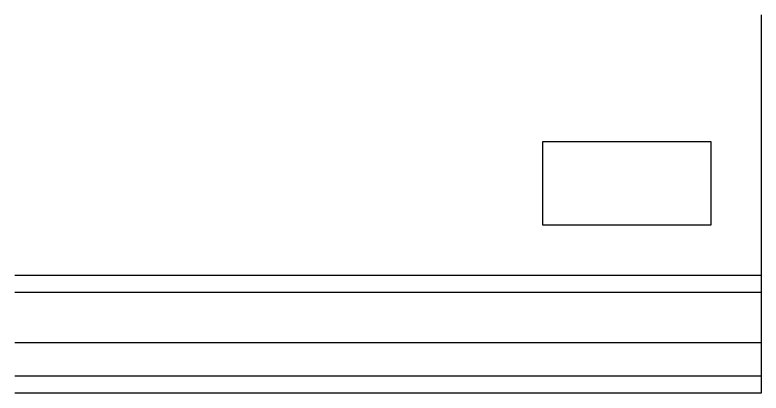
# Model space of a CAD drawing. Header units: millimetres. Extents: x 3006 to 6000, y 1661 to 3774.
# Drawn here: x 3823.38 to 3845.59, y 1695.47 to 1706.74 of the extents above; entities that cross this region are included whole.
import ezdxf

# ---------------------------------------------------------------- set-up
doc = ezdxf.new("R2010")
doc.units = ezdxf.units.MM
doc.header["$LTSCALE"] = 10
doc.layers.add('ARQ-STR-MET', color=3, linetype='Continuous')

msp = doc.modelspace()

# ---------------------------------------------------------------- linework, layer by layer
at = {"layer": 'ARQ-STR-MET', "ltscale": 10}
for p, q in [((3845.595, 1706.739), (3845.595, 1698.971)), ((3845.595, 1698.971), (3823.376, 1698.971)), ((3845.595, 1698.971), (3845.595, 1698.471)), ((3845.595, 1698.471), (3823.376, 1698.471)), ((3845.595, 1698.471), (3845.595, 1696.971)), ((3845.595, 1696.971), (3823.376, 1696.971)), ((3845.595, 1696.971), (3845.595, 1695.971)), ((3845.595, 1695.971), (3823.376, 1695.971)), ((3845.595, 1695.971), (3845.595, 1695.471)), ((3845.595, 1695.471), (3823.376, 1695.471))]:
    msp.add_line(p, q, dxfattribs=at)
msp.add_lwpolyline([(3839.095, 1700.471), (3839.095, 1702.971), (3844.095, 1702.971), (3844.095, 1700.471)], close=True, dxfattribs=at)

doc.saveas('drawing.dxf')
